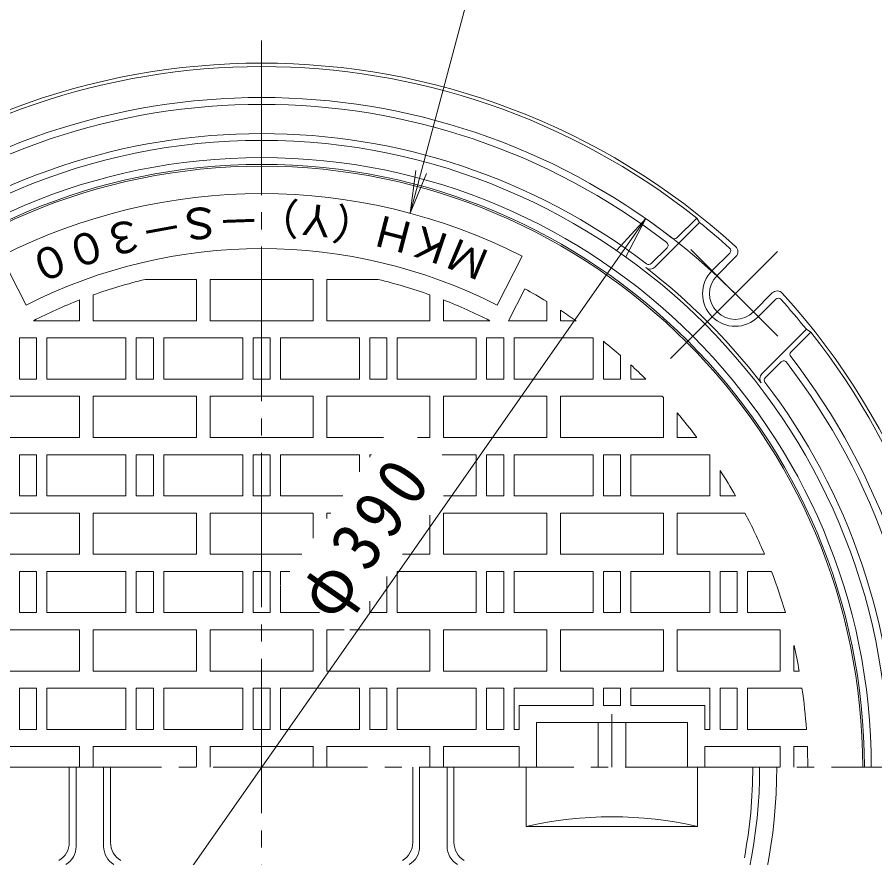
# Model space of a CAD drawing. Units: millimetres, scale not verified. Extents: x -491 to 384, y -667 to 704.
# Drawn here: x -158.2 to 91.5, y 221 to 465.7 of the extents above; entities that cross this region are included whole.
import ezdxf
from ezdxf.enums import TextEntityAlignment as Align

# ---------------------------------------------------------------- set-up
doc = ezdxf.new("R2010")
doc.units = ezdxf.units.MM
doc.header["$LTSCALE"] = 5
doc.linetypes.add('CHAIN2', pattern=[12, 9, -1, 1, -1])
for name, color, linetype, lineweight in [('1-0_1-0ﾚｲﾔ', 3, 'Continuous', 18), ('1-1_1-1ﾚｲﾔ', 2, 'Continuous', 18), ('1-2_1-2ﾚｲﾔ', 3, 'Continuous', 18), ('1-4_1-4ﾚｲﾔ', 7, 'Continuous', 18)]:
    doc.layers.add(name, color=color, linetype=linetype, lineweight=lineweight)
doc.styles.add('ＭＳ ゴシック', font='')
doc.styles.get('ＭＳ ゴシック').set_extended_font_data('MS Gothic')

msp = doc.modelspace()

# ---------------------------------------------------------------- linework, layer by layer
at = {"layer": '1-0_1-0ﾚｲﾔ', "linetype": 'CHAIN2'}
for p, q in [((-87.054, 458.932), (-87.054, 34.446)), ((14.946, 262.795), (14.946, 247.356)), ((123.817, 247.356), (-302.015, 247.356))]:
    msp.add_line(p, q, dxfattribs=at)
at = {"layer": '1-0_1-0ﾚｲﾔ', "color": 7}
for p, q in [((-198.902, 87.621), (24.793, 407.091)), ((24.793, 407.091), (16.348, 397.875)), ((24.793, 407.091), (19.021, 396.003))]:
    msp.add_line(p, q, dxfattribs=at)
at = {"layer": '1-0_1-0ﾚｲﾔ', "color": 2}
for p, q in [((33.835, 401.479), (39.618, 407.263)), ((40.442, 405.965), (39.618, 407.263)), ((27.455, 392.978), (40.442, 405.965)), ((26.348, 393.992), (30.984, 398.628)), ((44.114, 391.96), (49.225, 397.07)), ((45.529, 390.545), (51.028, 396.045)), ((56.135, 379.939), (61.635, 385.438)), ((57.549, 378.525), (62.66, 383.635)), ((58.568, 361.866), (71.555, 374.853)), ((71.555, 374.853), (72.852, 374.028)), ((67.069, 368.245), (72.852, 374.028)), ((59.582, 360.758), (64.218, 365.394))]:
    msp.add_line(p, q, dxfattribs=at)
at = {"layer": '1-0_1-0ﾚｲﾔ', "color": 2, "linetype": 'CHAIN2'}
for p, q in [((31.967, 366.377), (63.124, 397.534)), ((37.934, 398.139), (63.237, 372.837))]:
    msp.add_line(p, q, dxfattribs=at)
at = {"layer": '1-0_1-0ﾚｲﾔ'}
for p, q in [((-155.607, 381.898), (-162.871, 396.154)), ((-18.502, 381.898), (-11.238, 396.154)), ((-120.995, 389.356), (-106.054, 389.356)), ((-106.054, 389.356), (-106.054, 377.356)), ((-102.054, 389.356), (-102.054, 377.356)), ((-102.054, 389.356), (-72.054, 389.356)), ((-72.054, 389.356), (-72.054, 377.356)), ((-68.054, 389.356), (-68.054, 377.356)), ((-53.113, 389.356), (-68.054, 389.356)), ((-136.055, 384.888), (-136.055, 377.356)), ((-38.054, 384.888), (-38.054, 377.356)), ((-15.204, 377.356), (-10.45, 386.686)), ((-140.055, 383.396), (-140.055, 377.356)), ((-34.054, 383.396), (-34.054, 377.356)), ((-4.054, 382.973), (-4.054, 377.356)), ((-0.054, 380.443), (-0.054, 377.356)), ((-153.507, 377.356), (-140.055, 377.356)), ((-136.055, 377.356), (-106.054, 377.356)), ((-102.054, 377.356), (-72.054, 377.356)), ((-38.054, 377.356), (-68.054, 377.356)), ((-20.601, 377.356), (-34.054, 377.356)), ((-4.054, 377.356), (-15.204, 377.356)), ((4.494, 377.356), (-0.054, 377.356)), ((-157.554, 360.356), (-157.554, 372.356)), ((-157.554, 372.356), (-152.555, 372.356)), ((-152.555, 360.356), (-152.555, 372.356)), ((-149.555, 360.356), (-149.555, 372.356)), ((-123.554, 360.356), (-123.554, 372.356)), ((-123.554, 372.356), (-118.555, 372.356)), ((-118.555, 360.356), (-118.555, 372.356)), ((-115.554, 360.356), (-115.554, 372.356)), ((-89.555, 360.356), (-89.555, 372.356)), ((-89.555, 372.356), (-84.554, 372.356)), ((-84.554, 360.356), (-84.554, 372.356)), ((-58.554, 360.356), (-58.554, 372.356)), ((-55.554, 360.356), (-55.554, 372.356)), ((-50.554, 372.356), (-55.554, 372.356)), ((-50.554, 360.356), (-50.554, 372.356)), ((-24.554, 360.356), (-24.554, 372.356)), ((-21.554, 360.356), (-21.554, 372.356)), ((-16.554, 372.356), (-21.554, 372.356)), ((-16.554, 360.356), (-16.554, 372.356)), ((9.446, 360.356), (9.446, 372.356)), ((12.446, 360.356), (12.446, 371.375)), ((17.446, 360.356), (17.446, 367.192)), ((20.446, 360.356), (20.446, 364.508)), ((-157.554, 360.356), (-152.555, 360.356)), ((-126.554, 360.356), (-149.555, 360.356)), ((-123.554, 360.356), (-118.555, 360.356)), ((-92.554, 360.356), (-115.554, 360.356)), ((-89.555, 360.356), (-84.554, 360.356)), ((-81.554, 360.356), (-58.554, 360.356)), ((-50.554, 360.356), (-55.554, 360.356)), ((-47.554, 360.356), (-24.554, 360.356)), ((-16.554, 360.356), (-21.554, 360.356)), ((-13.554, 360.356), (9.446, 360.356)), ((17.446, 360.356), (12.446, 360.356)), ((20.446, 360.356), (24.803, 360.356)), ((-170.054, 355.356), (-140.055, 355.356)), ((-140.055, 355.356), (-140.055, 343.356)), ((-136.055, 355.356), (-136.055, 343.356)), ((-136.055, 355.356), (-106.054, 355.356)), ((-106.054, 355.356), (-106.054, 343.356)), ((-102.054, 355.356), (-102.054, 343.356)), ((-102.054, 355.356), (-72.054, 355.356)), ((-72.054, 355.356), (-72.054, 343.356)), ((-68.054, 355.356), (-68.054, 343.356)), ((-38.054, 355.356), (-68.054, 355.356)), ((-38.054, 355.356), (-38.054, 343.356)), ((-34.054, 355.356), (-34.054, 343.356)), ((-4.054, 355.356), (-34.054, 355.356)), ((-4.054, 355.356), (-4.054, 343.356)), ((-0.054, 355.356), (-0.054, 343.356)), ((29.638, 355.356), (-0.054, 355.356)), ((29.946, 355.022), (29.946, 343.356)), ((33.946, 350.506), (33.946, 343.356)), ((-170.054, 343.356), (-140.055, 343.356)), ((-136.055, 343.356), (-106.054, 343.356)), ((-102.054, 343.356), (-72.054, 343.356)), ((-51.521, 343.356), (-68.054, 343.356)), ((-38.054, 343.356), (-41.674, 343.356)), ((-4.054, 343.356), (-34.054, 343.356)), ((-0.054, 343.356), (29.946, 343.356)), ((39.694, 343.356), (33.946, 343.356)), ((-157.554, 326.356), (-157.554, 338.356)), ((-157.554, 338.356), (-152.555, 338.356)), ((-152.555, 326.356), (-152.555, 338.356)), ((-149.555, 338.356), (-149.555, 326.356)), ((-123.554, 326.356), (-123.554, 338.356)), ((-123.554, 338.356), (-118.555, 338.356)), ((-118.555, 326.356), (-118.555, 338.356)), ((-115.554, 326.356), (-115.554, 338.356)), ((-89.555, 326.356), (-89.555, 338.356)), ((-89.555, 338.356), (-84.554, 338.356)), ((-84.554, 326.356), (-84.554, 338.356)), ((-58.554, 333.313), (-58.554, 338.356)), ((-55.023, 338.356), (-55.554, 338.356)), ((-55.554, 337.598), (-55.554, 338.356)), ((-34.533, 338.356), (-24.554, 338.356)), ((-24.554, 338.356), (-24.554, 326.356)), ((-21.554, 326.356), (-21.554, 338.356)), ((-16.554, 338.356), (-21.554, 338.356)), ((-16.554, 326.356), (-16.554, 338.356)), ((-13.554, 326.356), (-13.554, 338.356)), ((-13.554, 338.356), (9.446, 338.356)), ((9.446, 326.356), (9.446, 338.356)), ((12.446, 326.356), (12.446, 338.356)), ((17.446, 338.356), (12.446, 338.356)), ((17.446, 326.356), (17.446, 338.356)), ((20.446, 326.356), (20.446, 338.356)), ((20.446, 338.356), (43.33, 338.356)), ((43.446, 326.356), (43.446, 338.189)), ((-157.554, 326.356), (-152.555, 326.356)), ((-126.554, 326.356), (-149.555, 326.356)), ((-123.554, 326.356), (-118.555, 326.356)), ((-92.554, 326.356), (-115.554, 326.356)), ((-89.555, 326.356), (-84.554, 326.356)), ((-81.554, 326.356), (-63.425, 326.356)), ((-34.11, 326.356), (-24.554, 326.356)), ((-16.554, 326.356), (-21.554, 326.356)), ((-13.554, 326.356), (9.446, 326.356)), ((17.446, 326.356), (12.446, 326.356)), ((20.446, 326.356), (43.446, 326.356)), ((-170.054, 321.356), (-140.055, 321.356)), ((-140.055, 321.356), (-140.055, 309.356)), ((-136.055, 321.356), (-106.054, 321.356)), ((-136.055, 321.356), (-136.055, 309.356)), ((-106.054, 321.356), (-106.054, 309.356)), ((-102.054, 321.356), (-102.054, 309.356)), ((-102.054, 321.356), (-72.054, 321.356)), ((-72.054, 321.356), (-72.054, 314.033)), ((-66.926, 321.356), (-68.054, 321.356)), ((-68.054, 321.356), (-68.054, 319.746)), ((-38.054, 320.723), (-38.054, 309.356)), ((-4.054, 321.356), (-34.054, 321.356)), ((-34.054, 321.356), (-34.054, 309.356)), ((-4.054, 321.356), (-4.054, 309.356)), ((-0.054, 321.356), (-0.054, 309.356)), ((29.946, 321.356), (-0.054, 321.356)), ((29.946, 321.356), (29.946, 309.356)), ((33.946, 321.356), (33.946, 309.356)), ((53.676, 321.356), (33.946, 321.356)), ((-170.054, 309.356), (-140.055, 309.356)), ((-136.055, 309.356), (-106.054, 309.356)), ((-102.054, 309.356), (-75.329, 309.356)), ((-38.054, 309.356), (-46.013, 309.356)), ((-4.054, 309.356), (-34.054, 309.356)), ((29.946, 309.356), (-0.054, 309.356)), ((59.36, 309.356), (33.946, 309.356)), ((-157.554, 292.356), (-157.554, 304.356)), ((-157.554, 304.356), (-152.555, 304.356)), ((-152.555, 292.356), (-152.555, 304.356)), ((-149.555, 292.356), (-149.555, 304.356)), ((-123.554, 292.356), (-123.554, 304.356)), ((-123.554, 304.356), (-118.555, 304.356)), ((-118.555, 292.356), (-118.555, 304.356)), ((-115.554, 292.356), (-115.554, 304.356)), ((-89.555, 292.356), (-89.555, 304.356)), ((-89.555, 304.356), (-84.554, 304.356)), ((-84.554, 292.356), (-84.554, 304.356)), ((-81.554, 304.356), (-78.83, 304.356)), ((-81.554, 300.465), (-81.554, 304.356)), ((-50.554, 292.356), (-50.554, 302.871)), ((-24.554, 292.356), (-24.554, 304.356)), ((-21.554, 292.356), (-21.554, 304.356)), ((-16.554, 304.356), (-21.554, 304.356)), ((-16.554, 292.356), (-16.554, 304.356)), ((9.446, 292.356), (9.446, 304.356)), ((12.446, 292.356), (12.446, 304.356)), ((17.446, 304.356), (12.446, 304.356)), ((17.446, 292.356), (17.446, 304.356)), ((43.446, 292.356), (43.446, 304.356)), ((46.446, 292.356), (46.446, 304.356)), ((51.446, 304.356), (46.446, 304.356)), ((51.446, 292.356), (51.446, 304.356)), ((54.446, 292.356), (54.446, 304.356)), ((54.446, 304.356), (61.378, 304.356)), ((-81.554, 292.356), (-81.554, 300.309)), ((-55.554, 292.356), (-55.554, 295.731)), ((-157.554, 292.356), (-152.555, 292.356)), ((-126.554, 292.356), (-149.555, 292.356)), ((-123.554, 292.356), (-118.555, 292.356)), ((-92.554, 292.356), (-115.554, 292.356)), ((-89.555, 292.356), (-84.554, 292.356)), ((-81.554, 292.356), (-70.197, 292.356)), ((-50.554, 292.356), (-55.554, 292.356)), ((-47.554, 292.356), (-24.554, 292.356)), ((-16.554, 292.356), (-21.554, 292.356)), ((-13.554, 292.356), (9.446, 292.356)), ((17.446, 292.356), (12.446, 292.356)), ((20.446, 292.356), (43.446, 292.356)), ((51.446, 292.356), (46.446, 292.356)), ((54.446, 292.356), (65.445, 292.356)), ((-170.054, 287.356), (-140.055, 287.356)), ((-140.055, 287.356), (-140.055, 275.356)), ((-136.055, 287.356), (-136.055, 275.356)), ((-136.055, 287.356), (-106.054, 287.356)), ((-106.054, 287.356), (-106.054, 275.356)), ((-102.054, 287.356), (-102.054, 275.356)), ((-102.054, 287.356), (-72.054, 287.356)), ((-72.054, 287.356), (-72.054, 275.356)), ((-68.054, 287.356), (-68.054, 275.356)), ((-63.056, 287.356), (-68.054, 287.356)), ((-38.054, 287.356), (-61.418, 287.356)), ((-38.054, 287.356), (-38.054, 275.356)), ((-34.054, 287.356), (-34.054, 275.356)), ((-4.054, 287.356), (-34.054, 287.356)), ((-4.054, 287.356), (-4.054, 275.356)), ((-0.054, 287.356), (-0.054, 275.356)), ((29.946, 287.356), (-0.054, 287.356)), ((29.946, 287.356), (29.946, 275.356)), ((33.946, 287.356), (33.946, 275.356)), ((63.946, 287.356), (33.946, 287.356)), ((63.946, 287.356), (63.946, 275.356)), ((67.946, 282.795), (67.946, 275.356)), ((-170.054, 275.356), (-140.055, 275.356)), ((-136.055, 275.356), (-106.054, 275.356)), ((-102.054, 275.356), (-72.054, 275.356)), ((-38.054, 275.356), (-68.054, 275.356)), ((-4.054, 275.356), (-34.054, 275.356)), ((29.946, 275.356), (-0.054, 275.356)), ((63.946, 275.356), (33.946, 275.356)), ((69.461, 275.356), (67.946, 275.356)), ((-157.554, 258.356), (-157.554, 270.356)), ((-157.554, 270.356), (-152.555, 270.356)), ((-152.555, 258.356), (-152.555, 270.356)), ((-149.555, 258.356), (-149.555, 270.356)), ((-123.554, 258.356), (-123.554, 270.356)), ((-123.554, 270.356), (-118.555, 270.356)), ((-118.555, 258.356), (-118.555, 270.356)), ((-115.554, 258.356), (-115.554, 270.356)), ((-89.555, 258.356), (-89.555, 270.356)), ((-89.555, 270.356), (-84.554, 270.356)), ((-84.554, 258.356), (-84.554, 270.356)), ((-58.554, 258.356), (-58.554, 270.356)), ((-55.554, 258.356), (-55.554, 270.356)), ((-50.554, 270.356), (-55.554, 270.356)), ((-50.554, 258.356), (-50.554, 270.356)), ((-24.554, 258.356), (-24.554, 270.356)), ((-21.554, 258.356), (-21.554, 270.356)), ((-16.554, 270.356), (-21.554, 270.356)), ((-16.554, 258.356), (-16.554, 270.356)), ((9.446, 265.356), (9.446, 270.356)), ((17.446, 270.356), (12.446, 270.356)), ((12.446, 265.356), (12.446, 270.356)), ((17.446, 265.356), (17.446, 270.356)), ((20.446, 270.356), (43.446, 270.356)), ((20.446, 265.356), (20.446, 270.356)), ((43.446, 258.356), (43.446, 270.356)), ((46.446, 258.356), (46.446, 270.356)), ((51.446, 270.356), (46.446, 270.356)), ((51.446, 258.356), (51.446, 270.356)), ((54.446, 258.356), (54.446, 270.356)), ((54.446, 270.356), (70.274, 270.356)), ((-12.054, 265.356), (-12.054, 258.356)), ((9.446, 265.356), (-12.054, 265.356)), ((17.446, 265.356), (12.446, 265.356)), ((41.946, 265.356), (20.446, 265.356)), ((41.946, 265.356), (41.946, 258.356)), ((36.946, 260.356), (-7.054, 260.356)), ((-7.054, 260.356), (-7.054, 247.356)), ((10.946, 260.356), (10.946, 247.356)), ((18.946, 260.356), (18.946, 247.356)), ((36.946, 260.356), (36.946, 247.356)), ((-157.554, 258.356), (-152.555, 258.356)), ((-126.554, 258.356), (-149.555, 258.356)), ((-123.554, 258.356), (-118.555, 258.356)), ((-92.554, 258.356), (-115.554, 258.356)), ((-89.555, 258.356), (-84.554, 258.356)), ((-81.554, 258.356), (-58.554, 258.356)), ((-50.554, 258.356), (-55.554, 258.356)), ((-47.554, 258.356), (-24.554, 258.356)), ((-16.554, 258.356), (-21.554, 258.356)), ((-13.554, 258.356), (-12.054, 258.356)), ((41.946, 258.356), (43.446, 258.356)), ((51.446, 258.356), (46.446, 258.356)), ((54.446, 258.356), (71.565, 258.356)), ((-162.054, 253.356), (-140.055, 253.356)), ((-140.055, 247.356), (-140.055, 253.356)), ((-136.055, 253.356), (-106.054, 253.356)), ((-136.055, 247.356), (-136.055, 253.356)), ((-106.054, 247.356), (-106.054, 253.356)), ((-102.054, 253.356), (-72.054, 253.356)), ((-102.054, 247.356), (-102.054, 253.356)), ((-72.054, 247.356), (-72.054, 253.356)), ((-38.054, 253.356), (-68.054, 253.356)), ((-68.054, 247.356), (-68.054, 253.356)), ((-38.054, 247.356), (-38.054, 253.356)), ((-12.054, 253.356), (-34.054, 253.356)), ((-34.054, 247.356), (-34.054, 253.356)), ((-12.054, 253.356), (-12.054, 247.356)), ((63.946, 253.356), (41.946, 253.356)), ((41.946, 253.356), (41.946, 247.356)), ((63.946, 247.356), (63.946, 253.356)), ((71.833, 253.356), (67.946, 253.356)), ((67.946, 247.356), (67.946, 253.356))]:
    msp.add_line(p, q, dxfattribs=at)
for points in [[(-126.554, 360.356), (-126.554, 372.356), (-149.555, 372.356)], [(-92.554, 360.356), (-92.554, 372.356), (-115.554, 372.356)], [(-81.554, 360.356), (-81.554, 372.356), (-58.554, 372.356)], [(-47.554, 360.356), (-47.554, 372.356), (-24.554, 372.356)], [(-13.554, 360.356), (-13.554, 372.356), (9.446, 372.356)], [(-126.554, 326.356), (-126.554, 338.356), (-149.555, 338.356)], [(-92.554, 326.356), (-92.554, 338.356), (-115.554, 338.356)], [(-81.554, 326.356), (-81.554, 338.356), (-58.554, 338.356)], [(50.931, 326.356), (46.446, 326.356), (46.446, 333.72)], [(-126.554, 292.356), (-126.554, 304.356), (-149.555, 304.356)], [(-92.554, 292.356), (-92.554, 304.356), (-115.554, 304.356)], [(-47.554, 292.356), (-47.554, 304.356), (-24.554, 304.356)], [(-13.554, 292.356), (-13.554, 304.356), (9.446, 304.356)], [(20.446, 292.356), (20.446, 304.356), (43.446, 304.356)], [(-126.554, 258.356), (-126.554, 270.356), (-149.555, 270.356)], [(-92.554, 258.356), (-92.554, 270.356), (-115.554, 270.356)], [(-81.554, 258.356), (-81.554, 270.356), (-58.554, 270.356)], [(-47.554, 258.356), (-47.554, 270.356), (-24.554, 270.356)], [(-13.554, 258.356), (-13.554, 270.356), (9.446, 270.356)]]:
    msp.add_lwpolyline(points, dxfattribs=at)
at = {"layer": '1-0_1-0ﾚｲﾔ', "color": 2}
for centre, radius, start, end in [((-87.054, 247.356), 205, 47.68231, 132.31769), ((-87.054, 247.356), 204, 51.61494, 128.38506), ((-87.054, 247.356), 195, 52.18077, 127.81923), ((-87.054, 247.356), 193, 52.33118, 127.66882), ((-87.054, 247.356), 182.5, 0, 180), ((-87.054, 247.356), 184.5, 52.58954, 127.41046), ((-87.054, 247.356), 177.5, 0, 180), ((-87.054, 247.356), 175.5, 0, 180), ((-87.054, 247.356), 203.5, 47.97221, 51.20627), ((30.276, 399.335), 1, 315, 52.33067), ((33.128, 402.186), 1, 232.18042, 315.00201), ((48.518, 397.777), 1, 315, 47.97227), ((49.614, 397.459), 2, 315, 47.68182), ((26.041, 394.393), 2, 232.43401, 315), ((-87.054, 247.356), 183.5, 37.56624, 52.43376), ((25.641, 394.7), 1, 232.58841, 315.00201), ((50.832, 385.242), 9.5, 135, 315), ((50.832, 385.242), 7.5, 135, 315), ((63.049, 384.024), 2, 42.31818, 135), ((-87.054, 247.356), 205, 317.68231, 42.31769), ((63.367, 382.928), 1, 42.02794, 134.99799), ((-87.054, 247.356), 203.5, 38.79373, 42.02777), ((-87.054, 247.356), 204, 0, 38.38506), ((67.776, 367.538), 1, 134.99799, 217.82095), ((64.925, 364.687), 1, 37.66933, 135), ((-87.054, 247.356), 193, 0, 37.66882), ((-87.054, 247.356), 195, 0, 37.81923), ((59.982, 360.451), 2, 135, 217.56599), ((60.289, 360.051), 1, 134.99799, 217.40987), ((-87.054, 247.356), 184.5, 0, 37.41046)]:
    msp.add_arc(centre, radius, start, end, dxfattribs=at)
at = {"layer": '1-0_1-0ﾚｲﾔ'}
for radius, start, end in [(175, 0, 180), (167, 63.00002, 116.99998), (151, 62.99998, 116.99997), (146, 103.44263, 109.61006), (146, 70.38994, 76.55737), (159, 58.53259, 61.19795), (146, 111.28543, 117.07506), (146, 62.92494, 68.71457), (159, 54.84627, 56.82687), (159, 48.91077, 51.25999), (159, 45.29124, 47.46024), (159, 42.6209, 42.7847), (159, 37.14066, 40.4469), (159, 34.83945, 34.91266), (159, 29.79218, 32.89955), (159, 22.95059, 27.73669), (159, 16.44046, 21.00754), (159, 10.14272, 12.87862), (159, 3.96703, 8.31725), (159, 0, 2.16261)]:
    msp.add_arc((-87.054, 247.356), radius, start, end, dxfattribs=at)
at = {"layer": '1-0_1-0ﾚｲﾔ', "color": 7}
msp.add_arc((-87.054, 247.356), 195, 44.99997, 56.39653, dxfattribs=at)
at = {"layer": '1-1_1-1ﾚｲﾔ'}
msp.add_arc((-87.054, 247.356), 150, 180, 0, dxfattribs=at)
at = {"layer": '1-2_1-2ﾚｲﾔ'}
for p, q in [((-143.054, 225.417), (-143.054, 247.356)), ((-141.054, 224.262), (-141.054, 247.356)), ((-133.054, 224.262), (-133.054, 247.356)), ((-131.054, 225.417), (-131.054, 247.356)), ((-43.054, 225.417), (-43.054, 247.356)), ((-41.054, 224.262), (-41.054, 247.356)), ((-33.054, 224.262), (-33.054, 247.356)), ((-31.054, 225.417), (-31.054, 247.356)), ((-10.004, 247.356), (-10.004, 230.106))]:
    msp.add_line(p, q, dxfattribs=at)
msp.add_lwpolyline([(39.896, 247.356), (39.896, 230.106), (-10.004, 230.106)], dxfattribs=at)
for centre, radius, start, end in [((-87.054, 247.356), 145, 180, 0), ((-87.054, 247.356), 143, 349.36443, 0), ((14.946, 120.344), 112.562, 77.19365, 102.80635), ((-149.054, 225.417), 6, 299.99982, 0), ((-125.054, 225.417), 6, 180, 240.00031), ((-49.054, 225.417), 6, 299.99969, 0), ((-25.054, 225.417), 6, 180, 240.00018), ((-147.054, 224.262), 6, 299.99969, 0), ((-127.054, 224.262), 6, 180, 240.00031), ((-47.054, 224.262), 6, 299.99969, 0), ((-27.054, 224.262), 6, 180, 240.00031)]:
    msp.add_arc(centre, radius, start, end, dxfattribs=at)
at = {"layer": '1-4_1-4ﾚｲﾔ'}
for q in [(-42.2, 421.059), (-39.048, 420.214)]:
    msp.add_line((-43.831, 408.666), q, dxfattribs=at)
msp.add_lwpolyline([(-43.831, 408.666), (-25.426, 477.356), (247.587, 477.356)], dxfattribs=at)

# ---------------------------------------------------------------- texts
at = {"layer": '1-0_1-0ﾚｲﾔ', "color": 2, "insert": (-62.89, 287.097), "char_height": 14.66, "attachment_point": 7, "rotation": 55, "style": 'ＭＳ ゴシック'}
msp.add_mtext('\\T1.21;\\W0.95;φ390', dxfattribs=at)
at = {"layer": '1-2_1-2ﾚｲﾔ', "color": 4, "style": 'ＭＳ ゴシック'}
for s, rotation, p in [('）', 177.924, (-75.872, 414.47)), ('Ｓ', 186.23, (-99.6, 413.664)), ('Ｙ', 173.77, (-64.028, 413.174)), ('（', 169.613, (-52.308, 411.023)), ('Ｈ', 165.461, (-40.774, 408.029)), ('３', 194.538, (-123.05, 410.25)), ('－', 190.387, (-111.387, 412.383)), ('－', 182.078, (-87.751, 414.089)), ('Ｋ', 161.31, (-29.488, 404.207)), ('０', 198.693, (-134.528, 407.279)), ('Ｍ', 157.155, (-18.508, 399.579)), ('０', 202.846, (-145.761, 403.484))]:
    msp.add_text(s, height=9.164, rotation=rotation, dxfattribs=at).set_placement(p, align=Align.BOTTOM_LEFT)

doc.saveas('drawing.dxf')
